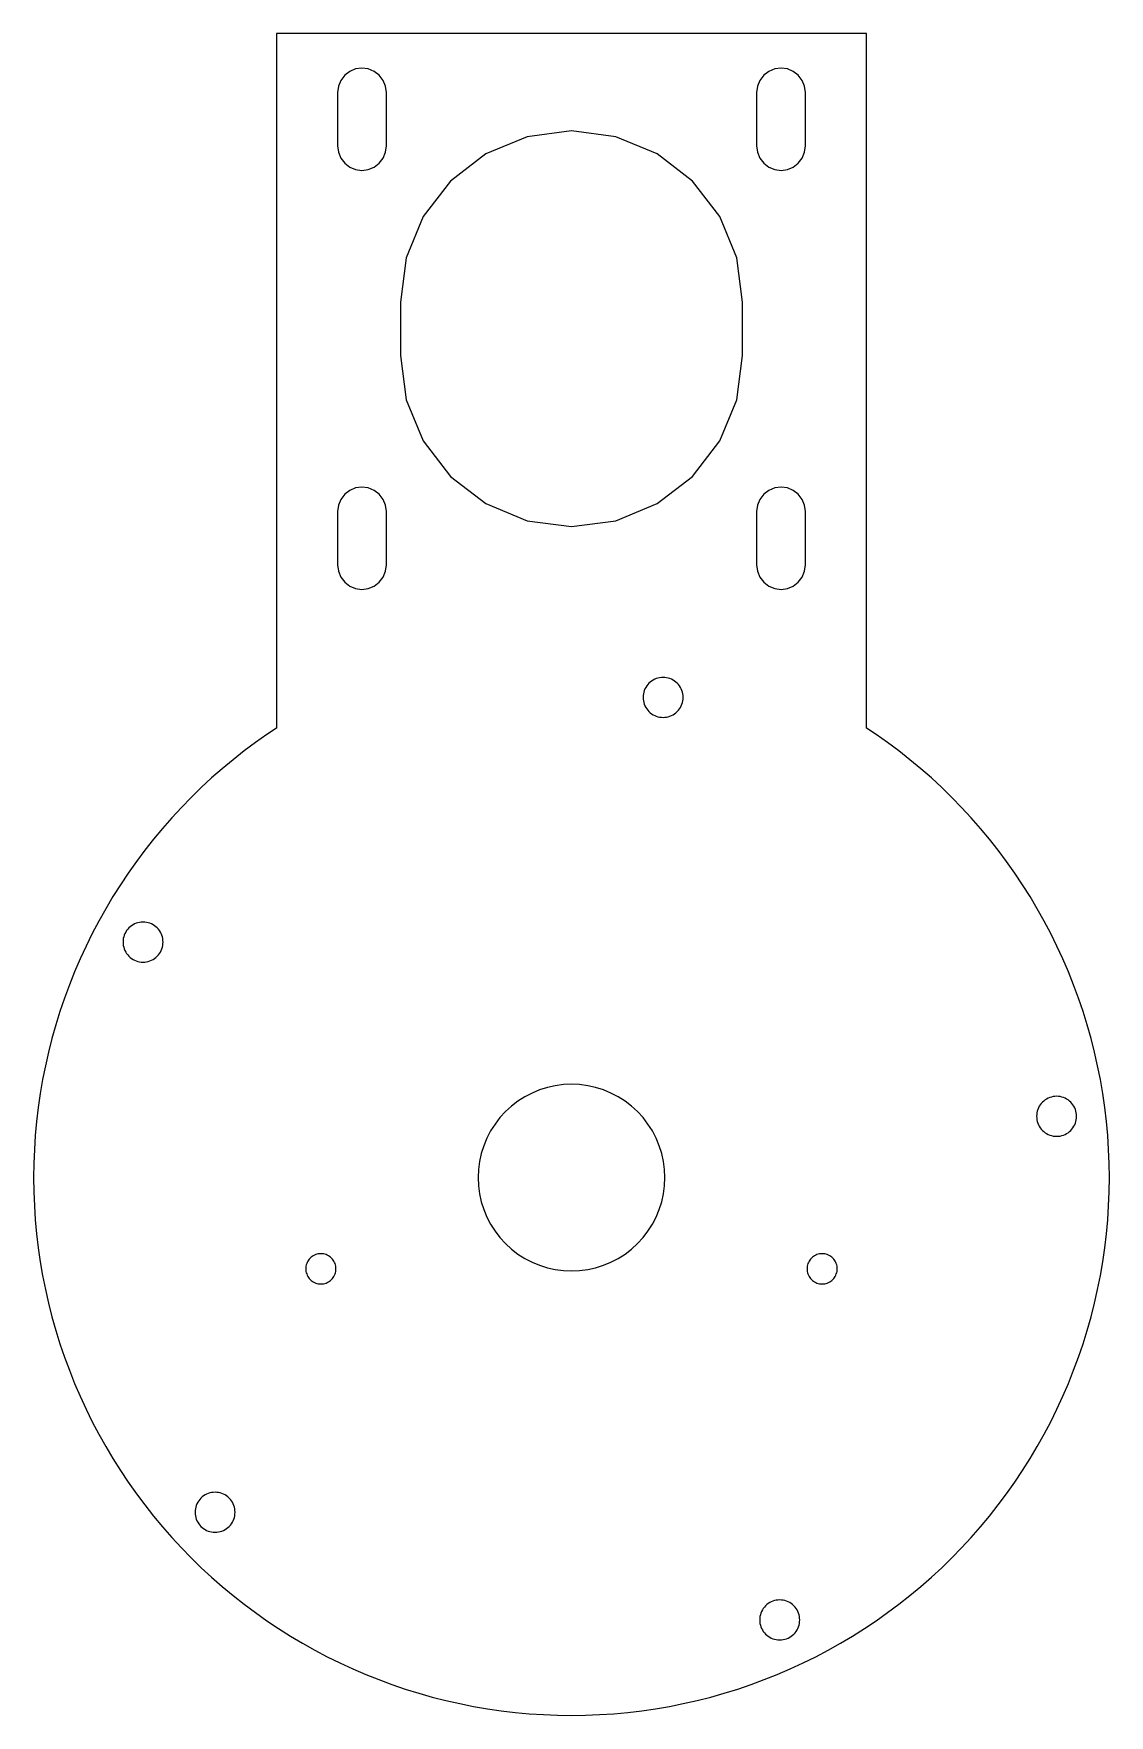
# Model space of a CAD drawing. Header units: metres. Extents: x -60 to 60, y -60 to 129.
import ezdxf

# ---------------------------------------------------------------- set-up
doc = ezdxf.new("R2010")
doc.units = ezdxf.units.M

msp = doc.modelspace()

# ---------------------------------------------------------------- linework, layer by layer
at = {"layer": 'HOLES'}
for points in [[(-20.82, 122.07), (-20.9137, 122.78175), (-21.18843, 123.445), (-21.62546, 124.01454), (-22.195, 124.45157), (-22.85825, 124.7263), (-23.57, 124.82), (-24.28175, 124.7263), (-24.945, 124.45157), (-25.51454, 124.01454), (-25.95157, 123.445), (-26.2263, 122.78175), (-26.32, 122.07), (-26.32, 116.07), (-26.2263, 115.35825), (-25.95157, 114.695), (-25.51454, 114.12546), (-24.945, 113.68843), (-24.28175, 113.4137), (-23.57, 113.32), (-22.85825, 113.4137), (-22.195, 113.68843), (-21.62546, 114.12546), (-21.18843, 114.695), (-20.9137, 115.35825), (-20.82, 116.07)], [(26.32, 122.07), (26.2263, 122.78175), (25.95157, 123.445), (25.51454, 124.01454), (24.945, 124.45157), (24.28175, 124.7263), (23.57, 124.82), (22.85825, 124.7263), (22.195, 124.45157), (21.62546, 124.01454), (21.18843, 123.445), (20.9137, 122.78175), (20.82, 122.07), (20.82, 116.07), (20.9137, 115.35825), (21.18843, 114.695), (21.62546, 114.12546), (22.195, 113.68843), (22.85825, 113.4137), (23.57, 113.32), (24.28175, 113.4137), (24.945, 113.68843), (25.51454, 114.12546), (25.95157, 114.695), (26.2263, 115.35825), (26.32, 116.07)], [(19.25, 98.5), (18.59407, 103.48227), (16.67099, 108.125), (13.61181, 112.11181), (9.625, 115.17099), (4.98227, 117.09407), (0, 117.75), (-4.98227, 117.09407), (-9.625, 115.17099), (-13.61181, 112.11181), (-16.67099, 108.125), (-18.59407, 103.48227), (-19.25, 98.5), (-19.25, 92.5), (-18.59407, 87.51773), (-16.67099, 82.875), (-13.61181, 78.88819), (-9.625, 75.82901), (-4.98227, 73.90593), (0, 73.25), (4.98227, 73.90593), (9.625, 75.82901), (13.61181, 78.88819), (16.67099, 82.875), (18.59407, 87.51773), (19.25, 92.5)], [(-20.82, 74.93), (-20.9137, 75.64175), (-21.18843, 76.305), (-21.62546, 76.87454), (-22.195, 77.31157), (-22.85825, 77.5863), (-23.57, 77.68), (-24.28175, 77.5863), (-24.945, 77.31157), (-25.51454, 76.87454), (-25.95157, 76.305), (-26.2263, 75.64175), (-26.32, 74.93), (-26.32, 68.93), (-26.2263, 68.21825), (-25.95157, 67.555), (-25.51454, 66.98546), (-24.945, 66.54843), (-24.28175, 66.2737), (-23.57, 66.18), (-22.85825, 66.2737), (-22.195, 66.54843), (-21.62546, 66.98546), (-21.18843, 67.555), (-20.9137, 68.21825), (-20.82, 68.93)], [(26.32, 74.93), (26.2263, 75.64175), (25.95157, 76.305), (25.51454, 76.87454), (24.945, 77.31157), (24.28175, 77.5863), (23.57, 77.68), (22.85825, 77.5863), (22.195, 77.31157), (21.62546, 76.87454), (21.18843, 76.305), (20.9137, 75.64175), (20.82, 74.93), (20.82, 68.93), (20.9137, 68.21825), (21.18843, 67.555), (21.62546, 66.98546), (22.195, 66.54843), (22.85825, 66.2737), (23.57, 66.18), (24.28175, 66.2737), (24.945, 66.54843), (25.51454, 66.98546), (25.95157, 67.555), (26.2263, 68.21825), (26.32, 68.93)], [(12.55597, 54.0258), (12.54741, 54.2219), (12.52179, 54.41651), (12.47931, 54.60814), (12.42028, 54.79534), (12.34516, 54.97669), (12.25453, 55.1508), (12.14906, 55.31635), (12.02957, 55.47207), (11.89696, 55.61679), (11.75224, 55.7494), (11.59652, 55.86889), (11.43097, 55.97436), (11.25686, 56.06499), (11.07552, 56.14011), (10.88832, 56.19913), (10.69668, 56.24162), (10.50207, 56.26724), (10.30597, 56.2758), (10.10987, 56.26724), (9.91526, 56.24162), (9.72363, 56.19913), (9.53643, 56.14011), (9.35508, 56.06499), (9.18097, 55.97436), (9.01543, 55.86889), (8.8597, 55.7494), (8.71498, 55.61679), (8.58237, 55.47207), (8.46288, 55.31635), (8.35742, 55.1508), (8.26678, 54.97669), (8.19166, 54.79534), (8.13264, 54.60814), (8.09015, 54.41651), (8.06453, 54.2219), (8.05597, 54.0258), (8.06453, 53.8297), (8.09015, 53.63509), (8.13264, 53.44346), (8.19166, 53.25625), (8.26678, 53.07491), (8.35742, 52.9008), (8.46288, 52.73525), (8.58237, 52.57953), (8.71498, 52.43481), (8.8597, 52.3022), (9.01543, 52.18271), (9.18097, 52.07724), (9.35508, 51.98661), (9.53643, 51.91149), (9.72363, 51.85247), (9.91526, 51.80998), (10.10987, 51.78436), (10.30597, 51.7758), (10.50207, 51.78436), (10.69668, 51.80998), (10.88832, 51.85247), (11.07552, 51.91149), (11.25686, 51.98661), (11.43097, 52.07724), (11.59652, 52.18271), (11.75224, 52.3022), (11.89696, 52.43481), (12.02957, 52.57953), (12.14906, 52.73525), (12.25453, 52.9008), (12.34516, 53.07491), (12.42028, 53.25625), (12.47931, 53.44346), (12.52179, 53.63509), (12.54741, 53.8297)], [(-45.94687, 26.49645), (-45.95543, 26.69255), (-45.98105, 26.88716), (-46.02353, 27.07879), (-46.08256, 27.266), (-46.15767, 27.44734), (-46.24831, 27.62145), (-46.35378, 27.787), (-46.47327, 27.94272), (-46.60588, 28.08744), (-46.7506, 28.22005), (-46.90632, 28.33954), (-47.07187, 28.44501), (-47.24598, 28.53564), (-47.42732, 28.61076), (-47.61452, 28.66979), (-47.80616, 28.71227), (-48.00077, 28.73789), (-48.19687, 28.74645), (-48.39297, 28.73789), (-48.58758, 28.71227), (-48.77921, 28.66979), (-48.96641, 28.61076), (-49.14776, 28.53564), (-49.32187, 28.44501), (-49.48741, 28.33954), (-49.64314, 28.22005), (-49.78786, 28.08744), (-49.92047, 27.94272), (-50.03996, 27.787), (-50.14542, 27.62145), (-50.23606, 27.44734), (-50.31118, 27.266), (-50.3702, 27.07879), (-50.41268, 26.88716), (-50.43831, 26.69255), (-50.44687, 26.49645), (-50.43831, 26.30035), (-50.41268, 26.10574), (-50.3702, 25.91411), (-50.31118, 25.72691), (-50.23606, 25.54556), (-50.14542, 25.37145), (-50.03996, 25.20591), (-49.92047, 25.05018), (-49.78786, 24.90546), (-49.64314, 24.77285), (-49.48741, 24.65336), (-49.32187, 24.54789), (-49.14776, 24.45726), (-48.96641, 24.38214), (-48.77921, 24.32312), (-48.58758, 24.28063), (-48.39297, 24.25501), (-48.19687, 24.24645), (-48.00077, 24.25501), (-47.80616, 24.28063), (-47.61452, 24.32312), (-47.42732, 24.38214), (-47.24598, 24.45726), (-47.07187, 24.54789), (-46.90632, 24.65336), (-46.7506, 24.77285), (-46.60588, 24.90546), (-46.47327, 25.05018), (-46.35378, 25.20591), (-46.24831, 25.37145), (-46.15767, 25.54556), (-46.08256, 25.72691), (-46.02353, 25.91411), (-45.98105, 26.10574), (-45.95543, 26.30035)], [(10.5, 0), (10.46004, 0.91514), (10.34048, 1.82331), (10.14222, 2.7176), (9.86677, 3.59121), (9.51623, 4.43749), (9.09327, 5.25), (8.6011, 6.02255), (8.04347, 6.74927), (7.42462, 7.42462), (6.74927, 8.04347), (6.02255, 8.6011), (5.25, 9.09327), (4.43749, 9.51623), (3.59121, 9.86677), (2.7176, 10.14222), (1.82331, 10.34048), (0.91514, 10.46004), (0, 10.5), (-0.91514, 10.46004), (-1.82331, 10.34048), (-2.7176, 10.14222), (-3.59121, 9.86677), (-4.43749, 9.51623), (-5.25, 9.09327), (-6.02255, 8.6011), (-6.74927, 8.04347), (-7.42462, 7.42462), (-8.04347, 6.74927), (-8.6011, 6.02255), (-9.09327, 5.25), (-9.51623, 4.43749), (-9.86677, 3.59121), (-10.14222, 2.7176), (-10.34048, 1.82331), (-10.46004, 0.91514), (-10.5, 0), (-10.46004, -0.91514), (-10.34048, -1.82331), (-10.14222, -2.7176), (-9.86677, -3.59121), (-9.51623, -4.43749), (-9.09327, -5.25), (-8.6011, -6.02255), (-8.04347, -6.74927), (-7.42462, -7.42462), (-6.74927, -8.04347), (-6.02255, -8.6011), (-5.25, -9.09327), (-4.43749, -9.51623), (-3.59121, -9.86677), (-2.7176, -10.14222), (-1.82331, -10.34048), (-0.91514, -10.46004), (0, -10.5), (0.91514, -10.46004), (1.82331, -10.34048), (2.7176, -10.14222), (3.59121, -9.86677), (4.43749, -9.51623), (5.25, -9.09327), (6.02255, -8.6011), (6.74927, -8.04347), (7.42462, -7.42462), (8.04347, -6.74927), (8.6011, -6.02255), (9.09327, -5.25), (9.51623, -4.43749), (9.86677, -3.59121), (10.14222, -2.7176), (10.34048, -1.82331), (10.46004, -0.91514)], [(56.81631, 6.89333), (56.80775, 7.08943), (56.78213, 7.28404), (56.73964, 7.47567), (56.68062, 7.66287), (56.6055, 7.84422), (56.51487, 8.01833), (56.4094, 8.18387), (56.28991, 8.3396), (56.1573, 8.48432), (56.01258, 8.61693), (55.85686, 8.73642), (55.69131, 8.84189), (55.5172, 8.93252), (55.33585, 9.00764), (55.14865, 9.06666), (54.95702, 9.10915), (54.76241, 9.13477), (54.56631, 9.14333), (54.37021, 9.13477), (54.1756, 9.10915), (53.98397, 9.06666), (53.79676, 9.00764), (53.61542, 8.93252), (53.44131, 8.84189), (53.27576, 8.73642), (53.12004, 8.61693), (52.97532, 8.48432), (52.84271, 8.3396), (52.72322, 8.18387), (52.61775, 8.01833), (52.52712, 7.84422), (52.452, 7.66287), (52.39298, 7.47567), (52.35049, 7.28404), (52.32487, 7.08943), (52.31631, 6.89333), (52.32487, 6.69723), (52.35049, 6.50262), (52.39298, 6.31098), (52.452, 6.12378), (52.52712, 5.94244), (52.61775, 5.76833), (52.72322, 5.60278), (52.84271, 5.44706), (52.97532, 5.30234), (53.12004, 5.16973), (53.27576, 5.05024), (53.44131, 4.94477), (53.61542, 4.85414), (53.79676, 4.77902), (53.98397, 4.71999), (54.1756, 4.67751), (54.37021, 4.65189), (54.56631, 4.64333), (54.76241, 4.65189), (54.95702, 4.67751), (55.14865, 4.71999), (55.33585, 4.77902), (55.5172, 4.85414), (55.69131, 4.94477), (55.85686, 5.05024), (56.01258, 5.16973), (56.1573, 5.30234), (56.28991, 5.44706), (56.4094, 5.60278), (56.51487, 5.76833), (56.6055, 5.94244), (56.68062, 6.12378), (56.73964, 6.31098), (56.78213, 6.50262), (56.80775, 6.69723)], [(-26.49078, -10.2606), (-26.49725, -10.11244), (-26.51661, -9.9654), (-26.5487, -9.82061), (-26.5933, -9.67917), (-26.65006, -9.54215), (-26.71854, -9.4106), (-26.79822, -9.28552), (-26.8885, -9.16787), (-26.9887, -9.05852), (-27.09804, -8.95833), (-27.2157, -8.86805), (-27.34078, -8.78836), (-27.47233, -8.71988), (-27.60934, -8.66313), (-27.75079, -8.61853), (-27.89558, -8.58643), (-28.04261, -8.56707), (-28.19078, -8.5606), (-28.33894, -8.56707), (-28.48598, -8.58643), (-28.63077, -8.61853), (-28.77221, -8.66313), (-28.90923, -8.71988), (-29.04078, -8.78836), (-29.16586, -8.86805), (-29.28352, -8.95833), (-29.39286, -9.05852), (-29.49305, -9.16787), (-29.58334, -9.28552), (-29.66302, -9.4106), (-29.7315, -9.54215), (-29.78826, -9.67917), (-29.83285, -9.82061), (-29.86495, -9.9654), (-29.88431, -10.11244), (-29.89078, -10.2606), (-29.88431, -10.40877), (-29.86495, -10.55581), (-29.83285, -10.7006), (-29.78826, -10.84204), (-29.7315, -10.97906), (-29.66302, -11.1106), (-29.58334, -11.23568), (-29.49305, -11.35334), (-29.39286, -11.46269), (-29.28352, -11.56288), (-29.16586, -11.65316), (-29.04078, -11.73285), (-28.90923, -11.80133), (-28.77221, -11.85808), (-28.63077, -11.90268), (-28.48598, -11.93478), (-28.33894, -11.95414), (-28.19078, -11.9606), (-28.04261, -11.95414), (-27.89558, -11.93478), (-27.75079, -11.90268), (-27.60934, -11.85808), (-27.47233, -11.80133), (-27.34078, -11.73285), (-27.2157, -11.65316), (-27.09804, -11.56288), (-26.9887, -11.46269), (-26.8885, -11.35334), (-26.79822, -11.23568), (-26.71854, -11.1106), (-26.65006, -10.97906), (-26.5933, -10.84204), (-26.5487, -10.7006), (-26.51661, -10.55581), (-26.49725, -10.40877)], [(29.89078, -10.2606), (29.88431, -10.11244), (29.86495, -9.9654), (29.83285, -9.82061), (29.78826, -9.67917), (29.7315, -9.54215), (29.66302, -9.4106), (29.58334, -9.28552), (29.49305, -9.16787), (29.39286, -9.05852), (29.28352, -8.95833), (29.16586, -8.86805), (29.04078, -8.78836), (28.90923, -8.71988), (28.77221, -8.66313), (28.63077, -8.61853), (28.48598, -8.58643), (28.33894, -8.56707), (28.19078, -8.5606), (28.04261, -8.56707), (27.89558, -8.58643), (27.75079, -8.61853), (27.60934, -8.66313), (27.47233, -8.71988), (27.34078, -8.78836), (27.2157, -8.86805), (27.09804, -8.95833), (26.9887, -9.05852), (26.8885, -9.16787), (26.79822, -9.28552), (26.71854, -9.4106), (26.65006, -9.54215), (26.5933, -9.67917), (26.5487, -9.82061), (26.51661, -9.9654), (26.49725, -10.11244), (26.49078, -10.2606), (26.49725, -10.40877), (26.51661, -10.55581), (26.5487, -10.7006), (26.5933, -10.84204), (26.65006, -10.97906), (26.71854, -11.1106), (26.79822, -11.23568), (26.8885, -11.35334), (26.9887, -11.46269), (27.09804, -11.56288), (27.2157, -11.65316), (27.34078, -11.73285), (27.47233, -11.80133), (27.60934, -11.85808), (27.75079, -11.90268), (27.89558, -11.93478), (28.04261, -11.95414), (28.19078, -11.9606), (28.33894, -11.95414), (28.48598, -11.93478), (28.63077, -11.90268), (28.77221, -11.85808), (28.90923, -11.80133), (29.04078, -11.73285), (29.16586, -11.65316), (29.28352, -11.56288), (29.39286, -11.46269), (29.49305, -11.35334), (29.58334, -11.23568), (29.66302, -11.1106), (29.7315, -10.97906), (29.78826, -10.84204), (29.83285, -10.7006), (29.86495, -10.55581), (29.88431, -10.40877)], [(-37.84327, -37.65009), (-37.85184, -37.45399), (-37.87746, -37.25938), (-37.91994, -37.06775), (-37.97897, -36.88055), (-38.05408, -36.6992), (-38.14472, -36.52509), (-38.25018, -36.35954), (-38.36967, -36.20382), (-38.50228, -36.0591), (-38.647, -35.92649), (-38.80273, -35.807), (-38.96827, -35.70153), (-39.14238, -35.6109), (-39.32373, -35.53578), (-39.51093, -35.47676), (-39.70257, -35.43427), (-39.89717, -35.40865), (-40.09327, -35.40009), (-40.28937, -35.40865), (-40.48398, -35.43427), (-40.67562, -35.47676), (-40.86282, -35.53578), (-41.04417, -35.6109), (-41.21827, -35.70153), (-41.38382, -35.807), (-41.53955, -35.92649), (-41.68426, -36.0591), (-41.81687, -36.20382), (-41.93637, -36.35954), (-42.04183, -36.52509), (-42.13247, -36.6992), (-42.20758, -36.88055), (-42.26661, -37.06775), (-42.30909, -37.25938), (-42.33471, -37.45399), (-42.34327, -37.65009), (-42.33471, -37.84619), (-42.30909, -38.0408), (-42.26661, -38.23243), (-42.20758, -38.41964), (-42.13247, -38.60098), (-42.04183, -38.77509), (-41.93637, -38.94064), (-41.81687, -39.09636), (-41.68426, -39.24108), (-41.53955, -39.37369), (-41.38382, -39.49318), (-41.21827, -39.59865), (-41.04417, -39.68928), (-40.86282, -39.7644), (-40.67562, -39.82342), (-40.48398, -39.86591), (-40.28937, -39.89153), (-40.09327, -39.90009), (-39.89717, -39.89153), (-39.70257, -39.86591), (-39.51093, -39.82342), (-39.32373, -39.7644), (-39.14238, -39.68928), (-38.96827, -39.59865), (-38.80273, -39.49318), (-38.647, -39.37369), (-38.50228, -39.24108), (-38.36967, -39.09636), (-38.25018, -38.94064), (-38.14472, -38.77509), (-38.05408, -38.60098), (-37.97897, -38.41964), (-37.91994, -38.23243), (-37.87746, -38.0408), (-37.85184, -37.84619)], [(25.66786, -49.76549), (25.6593, -49.56939), (25.63368, -49.37478), (25.59119, -49.18315), (25.53217, -48.99594), (25.45705, -48.8146), (25.36642, -48.64049), (25.26095, -48.47494), (25.14146, -48.31922), (25.00885, -48.1745), (24.86413, -48.04189), (24.70841, -47.9224), (24.54286, -47.81693), (24.36875, -47.7263), (24.18741, -47.65118), (24.0002, -47.59215), (23.80857, -47.54967), (23.61396, -47.52405), (23.41786, -47.51549), (23.22176, -47.52405), (23.02715, -47.54967), (22.83552, -47.59215), (22.64832, -47.65118), (22.46697, -47.7263), (22.29286, -47.81693), (22.12731, -47.9224), (21.97159, -48.04189), (21.82687, -48.1745), (21.69426, -48.31922), (21.57477, -48.47494), (21.4693, -48.64049), (21.37867, -48.8146), (21.30355, -48.99594), (21.24453, -49.18315), (21.20204, -49.37478), (21.17642, -49.56939), (21.16786, -49.76549), (21.17642, -49.96159), (21.20204, -50.1562), (21.24453, -50.34783), (21.30355, -50.53503), (21.37867, -50.71638), (21.4693, -50.89049), (21.57477, -51.05603), (21.69426, -51.21176), (21.82687, -51.35648), (21.97159, -51.48909), (22.12731, -51.60858), (22.29286, -51.71405), (22.46697, -51.80468), (22.64832, -51.8798), (22.83552, -51.93882), (23.02715, -51.98131), (23.22176, -52.00693), (23.41786, -52.01549), (23.61396, -52.00693), (23.80857, -51.98131), (24.0002, -51.93882), (24.18741, -51.8798), (24.36875, -51.80468), (24.54286, -51.71405), (24.70841, -51.60858), (24.86413, -51.48909), (25.00885, -51.35648), (25.14146, -51.21176), (25.26095, -51.05603), (25.36642, -50.89049), (25.45705, -50.71638), (25.53217, -50.53503), (25.59119, -50.34783), (25.63368, -50.1562), (25.6593, -49.96159)]]:
    msp.add_lwpolyline(points, close=True, dxfattribs=at)
at = {"layer": 'OUTLINE'}
msp.add_lwpolyline([(1.58371, -60.47927), (3.16633, -60.41709), (4.74678, -60.3135), (6.32397, -60.16857), (7.89683, -59.98241), (9.46429, -59.75514), (11.02525, -59.48692), (12.57866, -59.17793), (14.12344, -58.82838), (15.65855, -58.43851), (17.18293, -58.00859), (18.69553, -57.53892), (20.19531, -57.02981), (21.68126, -56.48162), (23.15235, -55.89471), (24.60757, -55.2695), (26.04592, -54.60641), (27.46643, -53.90589), (28.8681, -53.16844), (30.25, -52.39454), (31.61116, -51.58473), (32.95066, -50.73957), (34.26758, -49.85963), (35.56101, -48.94553), (36.83007, -47.99788), (38.07388, -47.01733), (39.29161, -46.00456), (40.4824, -44.96026), (41.64545, -43.88515), (42.77996, -42.77996), (43.88515, -41.64545), (44.96026, -40.4824), (46.00456, -39.29161), (47.01733, -38.07388), (47.99788, -36.83007), (48.94553, -35.56101), (49.85963, -34.26758), (50.73957, -32.95066), (51.58473, -31.61116), (52.39454, -30.25), (53.16844, -28.8681), (53.90589, -27.46643), (54.60641, -26.04592), (55.2695, -24.60757), (55.89471, -23.15235), (56.48162, -21.68126), (57.02981, -20.19531), (57.53892, -18.69553), (58.00859, -17.18293), (58.43851, -15.65855), (58.82838, -14.12344), (59.17793, -12.57866), (59.48692, -11.02525), (59.75514, -9.46429), (59.98241, -7.89683), (60.16857, -6.32397), (60.3135, -4.74678), (60.41709, -3.16633), (60.47927, -1.58371), (60.5, 0), (60.47927, 1.58371), (60.41709, 3.16633), (60.3135, 4.74678), (60.16857, 6.32397), (59.98241, 7.89683), (59.75514, 9.46429), (59.48692, 11.02525), (59.17793, 12.57866), (58.82838, 14.12344), (58.43851, 15.65855), (58.00859, 17.18293), (57.53892, 18.69553), (57.02981, 20.19531), (56.48162, 21.68126), (55.89471, 23.15235), (55.2695, 24.60757), (54.60641, 26.04592), (53.90589, 27.46643), (53.16844, 28.8681), (52.39454, 30.25), (51.58473, 31.61116), (50.73957, 32.95066), (49.85963, 34.26758), (48.94553, 35.56101), (47.99788, 36.83007), (47.01733, 38.07388), (46.00456, 39.29161), (44.96026, 40.4824), (43.88515, 41.64545), (42.77996, 42.77996), (41.64545, 43.88515), (40.4824, 44.96026), (39.29161, 46.00456), (38.07388, 47.01733), (36.83007, 47.99788), (35.56101, 48.94553), (34.26758, 49.85963), (33.2, 50.57297), (33.2, 128.7), (-33.2, 128.7), (-33.2, 50.57297), (-34.26758, 49.85963), (-35.56101, 48.94553), (-36.83007, 47.99788), (-38.07388, 47.01733), (-39.29161, 46.00456), (-40.4824, 44.96026), (-41.64545, 43.88515), (-42.77996, 42.77996), (-43.88515, 41.64545), (-44.96026, 40.4824), (-46.00456, 39.29161), (-47.01733, 38.07388), (-47.99788, 36.83007), (-48.94553, 35.56101), (-49.85963, 34.26758), (-50.73957, 32.95066), (-51.58473, 31.61116), (-52.39454, 30.25), (-53.16844, 28.8681), (-53.90589, 27.46643), (-54.60641, 26.04592), (-55.2695, 24.60757), (-55.89471, 23.15235), (-56.48162, 21.68126), (-57.02981, 20.19531), (-57.53892, 18.69553), (-58.00859, 17.18293), (-58.43851, 15.65855), (-58.82838, 14.12344), (-59.17793, 12.57866), (-59.48692, 11.02525), (-59.75514, 9.46429), (-59.98241, 7.89683), (-60.16857, 6.32397), (-60.3135, 4.74678), (-60.41709, 3.16633), (-60.47927, 1.58371), (-60.5, 0), (-60.47927, -1.58371), (-60.41709, -3.16633), (-60.3135, -4.74678), (-60.16857, -6.32397), (-59.98241, -7.89683), (-59.75514, -9.46429), (-59.48692, -11.02525), (-59.17793, -12.57866), (-58.82838, -14.12344), (-58.43851, -15.65855), (-58.00859, -17.18293), (-57.53892, -18.69553), (-57.02981, -20.19531), (-56.48162, -21.68126), (-55.89471, -23.15235), (-55.2695, -24.60757), (-54.60641, -26.04592), (-53.90589, -27.46643), (-53.16844, -28.8681), (-52.39454, -30.25), (-51.58473, -31.61116), (-50.73957, -32.95066), (-49.85963, -34.26758), (-48.94553, -35.56101), (-47.99788, -36.83007), (-47.01733, -38.07388), (-46.00456, -39.29161), (-44.96026, -40.4824), (-43.88515, -41.64545), (-42.77996, -42.77996), (-41.64545, -43.88515), (-40.4824, -44.96026), (-39.29161, -46.00456), (-38.07388, -47.01733), (-36.83007, -47.99788), (-35.56101, -48.94553), (-34.26758, -49.85963), (-32.95066, -50.73957), (-31.61116, -51.58473), (-30.25, -52.39454), (-28.8681, -53.16844), (-27.46643, -53.90589), (-26.04592, -54.60641), (-24.60757, -55.2695), (-23.15235, -55.89471), (-21.68126, -56.48162), (-20.19531, -57.02981), (-18.69553, -57.53892), (-17.18293, -58.00859), (-15.65855, -58.43851), (-14.12344, -58.82838), (-12.57866, -59.17793), (-11.02525, -59.48692), (-9.46429, -59.75514), (-7.89683, -59.98241), (-6.32397, -60.16857), (-4.74678, -60.3135), (-3.16633, -60.41709), (-1.58371, -60.47927), (0, -60.5)], close=True, dxfattribs=at)

doc.saveas('drawing.dxf')
